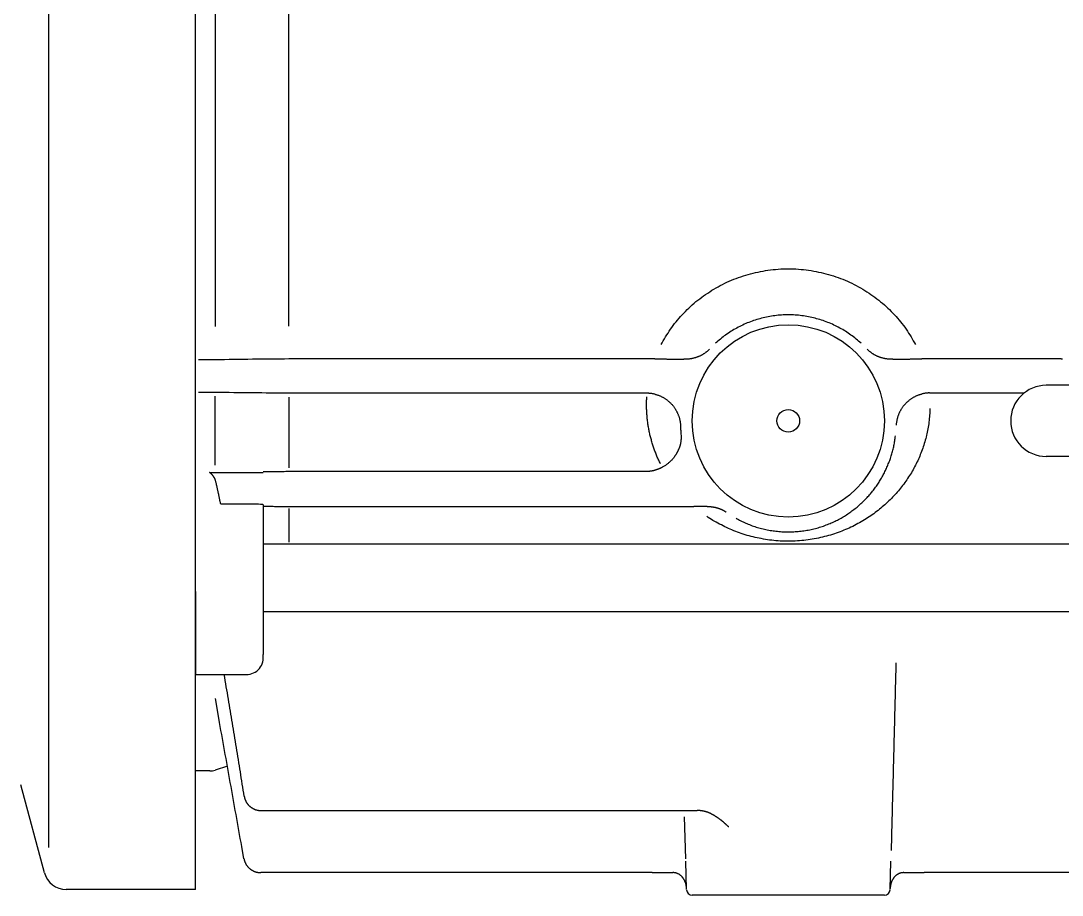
# Model space of a CAD drawing. Units: millimetres at full size. Extents: x -1560 to 1602, y -1094 to 1094.
# Drawn here: x 758.3 to 850.6, y 563.3 to 640.7 of the extents above; entities that cross this region are included whole.
import ezdxf

# ---------------------------------------------------------------- set-up
doc = ezdxf.new("R2010")
doc.units = ezdxf.units.MM
doc.header["$LTSCALE"] = 11.8857
doc.layers.add('0-1_GR1', color=134, linetype='Continuous')

msp = doc.modelspace()

# ---------------------------------------------------------------- linework, layer by layer
at = {"layer": '0-1_GR1', "color": 3}
for p, q in [((760.8, 567.54), (760.8, 717.08)), ((773.8, 601.01), (773.8, 683.6)), ((875.45, 608.46), (849.15, 608.46)), ((875.45, 602.16), (849.15, 602.16)), ((773.8, 593.88), (773.8, 601.01)), ((775.61, 580.39), (775.55, 580.74)), ((776.62, 574.74), (775.53, 574.38)), ((775.06, 574.31), (773.8, 574.31)), ((760.41, 565.29), (758.32, 573.09)), ((814.25, 565.31), (779.57, 565.31)), ((816.03, 565.31), (816.07, 565.31)), ((886.25, 565.31), (838.35, 565.31)), ((773.8, 563.81), (762.34, 563.81)), ((834.82, 563.31), (817.79, 563.31))]:
    msp.add_line(p, q, dxfattribs=at)
at = {"layer": '0-1_GR1'}
for p, q in [((775.53, 670.95), (775.53, 613.67)), ((782.07, 613.71), (782.07, 670.91)), ((775.06, 610.72), (774.07, 610.72)), ((775.95, 610.73), (775.53, 610.72)), ((814.48, 610.79), (782.54, 610.79)), ((850.48, 610.79), (838.12, 610.79)), ((774.05, 607.85), (775.06, 607.85)), ((775.53, 601.4), (775.53, 607.5)), ((782.07, 607.42), (782.07, 601.15)), ((782.54, 607.78), (813.71, 607.78)), ((813.71, 607.78), (813.8, 607.78)), ((838.81, 607.78), (838.9, 607.78)), ((838.9, 607.78), (847.2, 607.78)), ((816.79, 604.12), (816.8, 604.1)), ((775.04, 600.74), (779.8, 600.74)), ((813.66, 600.82), (782.54, 600.82)), ((775.59, 599.93), (775.57, 599.99)), ((778.3, 597.93), (776.03, 597.93)), ((779.8, 597.89), (779.8, 584.62)), ((782.54, 597.73), (817.94, 597.73)), ((782.07, 597.56), (782.07, 594.56)), ((947.3, 594.4), (779.8, 594.4)), ((947.3, 588.4), (779.8, 588.4)), ((773.8, 582.85), (778.3, 582.85)), ((776.38, 582.58), (776.33, 582.85)), ((779.59, 570.81), (779.6, 570.81)), ((779.6, 570.81), (818.24, 570.81)), ((817.22, 566.54), (817.12, 570.24)), ((818.27, 570.81), (818.24, 570.81)), ((817.29, 563.8), (817.22, 566.33)), ((835.32, 563.8), (835.38, 566.33)), ((779.56, 565.31), (779.57, 565.31))]:
    msp.add_line(p, q, dxfattribs=at)
at = {"layer": '0-1_GR1', "color": 3}
for points in [[(773.8, 563.81), (773.8, 720.81), (762.34, 720.81)], [(773.8, 590.19), (773.8, 583.61), (773.8, 582.85)], [(778.08, 566.54), (778.02, 566.9), (777.95, 567.25), (777.89, 567.61), (777.83, 567.96), (777.76, 568.32), (777.7, 568.67), (777.64, 569.03), (777.57, 569.38), (777.51, 569.74), (777.45, 570.09), (777.38, 570.45), (777.32, 570.8), (777.26, 571.16), (777.19, 571.51), (777.13, 571.87), (777.07, 572.22), (777, 572.58), (776.94, 572.93), (776.87, 573.29), (776.81, 573.64), (776.75, 573.99), (776.69, 574.35), (776.62, 574.7), (776.56, 575.06), (776.5, 575.41), (776.43, 575.77), (776.37, 576.12), (776.31, 576.48), (776.24, 576.83), (776.18, 577.19), (776.12, 577.54), (776.05, 577.9), (775.99, 578.25), (775.93, 578.61), (775.86, 578.97), (775.8, 579.32), (775.74, 579.68), (775.67, 580.03), (775.61, 580.39)], [(778.08, 566.54), (778.09, 566.52), (778.09, 566.49), (778.1, 566.46), (778.11, 566.43), (778.11, 566.4), (778.12, 566.37), (778.13, 566.35), (778.14, 566.32), (778.15, 566.29), (778.16, 566.27), (778.17, 566.24), (778.18, 566.21), (778.19, 566.19), (778.21, 566.16), (778.22, 566.13), (778.23, 566.11), (778.25, 566.08), (778.26, 566.06), (778.27, 566.03), (778.29, 566.01), (778.31, 565.98), (778.32, 565.96), (778.34, 565.93), (778.36, 565.91), (778.37, 565.89), (778.39, 565.87), (778.41, 565.84), (778.43, 565.82), (778.45, 565.8), (778.47, 565.78), (778.49, 565.76), (778.51, 565.74), (778.53, 565.72), (778.55, 565.7), (778.57, 565.68), (778.59, 565.66), (778.62, 565.64), (778.64, 565.62), (778.66, 565.6)], [(778.66, 565.6), (778.69, 565.59), (778.71, 565.57), (778.73, 565.55), (778.76, 565.54), (778.78, 565.52), (778.81, 565.51), (778.83, 565.49), (778.86, 565.48), (778.89, 565.47), (778.91, 565.46), (778.94, 565.44), (778.96, 565.43), (778.99, 565.42), (779.02, 565.41), (779.05, 565.4), (779.07, 565.39), (779.1, 565.38), (779.13, 565.37), (779.16, 565.36), (779.18, 565.36), (779.21, 565.35), (779.24, 565.34), (779.27, 565.34), (779.3, 565.33), (779.33, 565.33), (779.36, 565.32), (779.38, 565.32), (779.41, 565.32), (779.44, 565.31), (779.47, 565.31), (779.5, 565.31), (779.53, 565.31), (779.56, 565.31)], [(814.25, 565.31), (814.3, 565.31), (814.35, 565.31), (814.4, 565.31), (814.45, 565.31), (814.5, 565.31), (814.54, 565.31), (814.59, 565.31), (814.64, 565.31), (814.69, 565.31), (814.74, 565.31), (814.79, 565.31), (814.83, 565.31), (814.88, 565.31), (814.93, 565.31), (814.98, 565.31), (815.02, 565.31), (815.07, 565.31), (815.12, 565.31), (815.16, 565.31), (815.21, 565.31), (815.26, 565.31), (815.3, 565.31), (815.35, 565.31), (815.39, 565.31), (815.44, 565.31), (815.48, 565.31), (815.53, 565.31), (815.57, 565.31), (815.62, 565.31), (815.66, 565.31), (815.7, 565.31), (815.74, 565.31), (815.79, 565.31), (815.83, 565.31), (815.87, 565.31), (815.91, 565.31), (815.95, 565.31), (815.99, 565.31), (816.03, 565.31)], [(816.65, 565.14), (816.62, 565.16), (816.59, 565.18), (816.56, 565.19), (816.53, 565.21), (816.49, 565.22), (816.46, 565.24), (816.43, 565.25), (816.4, 565.26), (816.36, 565.27), (816.33, 565.28), (816.29, 565.29), (816.26, 565.29), (816.22, 565.3), (816.18, 565.3), (816.15, 565.31), (816.11, 565.31), (816.07, 565.31)], [(817.29, 563.89), (817.29, 563.93), (817.28, 563.97), (817.28, 564.01), (817.27, 564.04), (817.27, 564.08), (817.26, 564.12), (817.26, 564.16), (817.25, 564.2), (817.24, 564.24), (817.23, 564.28), (817.22, 564.31), (817.21, 564.35), (817.2, 564.39), (817.19, 564.42), (817.18, 564.46), (817.16, 564.5), (817.15, 564.53), (817.13, 564.57), (817.12, 564.6), (817.1, 564.63), (817.08, 564.67), (817.06, 564.7), (817.04, 564.73), (817.02, 564.77), (817, 564.8), (816.98, 564.83), (816.96, 564.86), (816.94, 564.88), (816.91, 564.91), (816.89, 564.94), (816.86, 564.97), (816.84, 564.99), (816.81, 565.02), (816.79, 565.04), (816.76, 565.06), (816.73, 565.08), (816.7, 565.1), (816.68, 565.12), (816.65, 565.14)], [(835.58, 564.76), (835.56, 564.73), (835.55, 564.71), (835.53, 564.69), (835.52, 564.66), (835.51, 564.64), (835.49, 564.61), (835.48, 564.59), (835.47, 564.56), (835.46, 564.54), (835.45, 564.51), (835.44, 564.48), (835.43, 564.46), (835.42, 564.43), (835.41, 564.41), (835.4, 564.38), (835.39, 564.35), (835.39, 564.33), (835.38, 564.3), (835.37, 564.27), (835.37, 564.25), (835.36, 564.22), (835.35, 564.19), (835.35, 564.16), (835.34, 564.14), (835.34, 564.11), (835.34, 564.08), (835.33, 564.05), (835.33, 564.03), (835.33, 564), (835.32, 563.97), (835.32, 563.94), (835.32, 563.91), (835.32, 563.89)], [(836.54, 565.31), (836.5, 565.31), (836.47, 565.31), (836.44, 565.3), (836.4, 565.3), (836.37, 565.3), (836.34, 565.29), (836.31, 565.29), (836.28, 565.28), (836.25, 565.27), (836.22, 565.26), (836.19, 565.25), (836.16, 565.24), (836.13, 565.23), (836.1, 565.22), (836.08, 565.21), (836.05, 565.19), (836.02, 565.18), (836, 565.17), (835.97, 565.15), (835.95, 565.14), (835.92, 565.12), (835.9, 565.1), (835.88, 565.09), (835.85, 565.07), (835.83, 565.05), (835.81, 565.03), (835.79, 565.01), (835.77, 564.99), (835.75, 564.97), (835.73, 564.95), (835.71, 564.93), (835.69, 564.91), (835.67, 564.89), (835.66, 564.87), (835.64, 564.85), (835.62, 564.82), (835.61, 564.8), (835.59, 564.78), (835.58, 564.76)], [(836.54, 565.31), (836.56, 565.31), (836.59, 565.31), (836.62, 565.31), (836.65, 565.31), (836.68, 565.31), (836.71, 565.31), (836.74, 565.31), (836.76, 565.31), (836.79, 565.31), (836.82, 565.31), (836.85, 565.31), (836.88, 565.31), (836.91, 565.31), (836.95, 565.31), (836.98, 565.31), (837.01, 565.31), (837.04, 565.31), (837.07, 565.31), (837.1, 565.31), (837.13, 565.31), (837.17, 565.31), (837.2, 565.31), (837.23, 565.31), (837.26, 565.31), (837.29, 565.31), (837.33, 565.31), (837.36, 565.31), (837.39, 565.31), (837.43, 565.31), (837.46, 565.31), (837.49, 565.31), (837.53, 565.31), (837.56, 565.31), (837.59, 565.31), (837.63, 565.31), (837.66, 565.31), (837.7, 565.31), (837.73, 565.31), (837.76, 565.31)], [(837.76, 565.31), (837.8, 565.31), (837.83, 565.31), (837.87, 565.31), (837.9, 565.31), (837.94, 565.31), (837.97, 565.31), (838.01, 565.31), (838.04, 565.31), (838.08, 565.31), (838.11, 565.31), (838.14, 565.31), (838.18, 565.31), (838.21, 565.31), (838.25, 565.31), (838.28, 565.31), (838.32, 565.31), (838.35, 565.31)]]:
    msp.add_lwpolyline(points, dxfattribs=at)
at = {"layer": '0-1_GR1'}
for points in [[(820.87, 617.59), (821.07, 617.68), (821.28, 617.77), (821.48, 617.85), (821.69, 617.93), (821.9, 618.01), (822.11, 618.08), (822.32, 618.15), (822.53, 618.22), (822.75, 618.28), (822.96, 618.34), (823.18, 618.39), (823.4, 618.45), (823.62, 618.49), (823.84, 618.54), (824.06, 618.58), (824.28, 618.62), (824.5, 618.65), (824.73, 618.68), (824.95, 618.7), (825.18, 618.72), (825.4, 618.74), (825.63, 618.76), (825.85, 618.77), (826.08, 618.77), (826.3, 618.77), (826.53, 618.77), (826.75, 618.77), (826.98, 618.76), (827.2, 618.74), (827.43, 618.72), (827.65, 618.7), (827.88, 618.68), (828.1, 618.65), (828.32, 618.62), (828.55, 618.58), (828.77, 618.54), (828.99, 618.49), (829.21, 618.45), (829.42, 618.39)], [(829.42, 618.39), (829.64, 618.34), (829.86, 618.28), (830.07, 618.22), (830.29, 618.15), (830.5, 618.08), (830.71, 618.01), (830.92, 617.93), (831.12, 617.85), (831.33, 617.77), (831.53, 617.68), (831.73, 617.59), (831.93, 617.49), (832.13, 617.4), (832.32, 617.3), (832.51, 617.19), (832.71, 617.09), (832.89, 616.98), (833.08, 616.86), (833.26, 616.75), (833.45, 616.63), (833.62, 616.51), (833.8, 616.39), (833.98, 616.26), (834.15, 616.13), (834.32, 616), (834.48, 615.86), (834.64, 615.73), (834.81, 615.59), (834.96, 615.45), (835.12, 615.3), (835.27, 615.16), (835.42, 615.01), (835.56, 614.86), (835.71, 614.71), (835.85, 614.56), (835.98, 614.4), (836.11, 614.24), (836.24, 614.08), (836.37, 613.92)], [(815.04, 612.06), (815.14, 612.23), (815.23, 612.41), (815.33, 612.58), (815.43, 612.75), (815.54, 612.92), (815.65, 613.09), (815.76, 613.26), (815.87, 613.43), (815.99, 613.59), (816.11, 613.76), (816.23, 613.92), (816.36, 614.08), (816.49, 614.24), (816.62, 614.4), (816.76, 614.56), (816.9, 614.71), (817.04, 614.86), (817.19, 615.01), (817.34, 615.16), (817.49, 615.3), (817.64, 615.45), (817.8, 615.59), (817.96, 615.73), (818.12, 615.87), (818.29, 616), (818.46, 616.13), (818.63, 616.26), (818.8, 616.39), (818.98, 616.51), (819.16, 616.63), (819.34, 616.75), (819.52, 616.87), (819.71, 616.98), (819.9, 617.09), (820.09, 617.19), (820.28, 617.3), (820.48, 617.4), (820.67, 617.5), (820.87, 617.59)], [(827.64, 614.6), (827.5, 614.62), (827.35, 614.64), (827.2, 614.66), (827.05, 614.67), (826.9, 614.68), (826.75, 614.69), (826.6, 614.69), (826.45, 614.7), (826.3, 614.7), (826.15, 614.7), (826, 614.7), (825.85, 614.69), (825.7, 614.68), (825.56, 614.67), (825.41, 614.66), (825.26, 614.64), (825.11, 614.62), (824.96, 614.6), (824.81, 614.58), (824.67, 614.56), (824.52, 614.53), (824.37, 614.5), (824.23, 614.47), (824.08, 614.44), (823.94, 614.4), (823.79, 614.36), (823.65, 614.32), (823.51, 614.28), (823.37, 614.24), (823.23, 614.19), (823.09, 614.14), (822.95, 614.09), (822.81, 614.03), (822.67, 613.98), (822.53, 613.92), (822.4, 613.86), (822.26, 613.8), (822.13, 613.74), (822, 613.67)], [(832.75, 612.19), (832.64, 612.28), (832.53, 612.38), (832.43, 612.47), (832.31, 612.56), (832.2, 612.65), (832.09, 612.74), (831.97, 612.83), (831.85, 612.91), (831.73, 613), (831.61, 613.08), (831.49, 613.16), (831.37, 613.24), (831.24, 613.31), (831.12, 613.39), (830.99, 613.46), (830.86, 613.53), (830.73, 613.6), (830.6, 613.67), (830.47, 613.74), (830.34, 613.8), (830.21, 613.86), (830.07, 613.92), (829.93, 613.98), (829.8, 614.03), (829.66, 614.09), (829.52, 614.14), (829.38, 614.19), (829.24, 614.24), (829.1, 614.28), (828.96, 614.32), (828.81, 614.36), (828.67, 614.4), (828.52, 614.44), (828.38, 614.47), (828.23, 614.5), (828.09, 614.53), (827.94, 614.56), (827.79, 614.58), (827.64, 614.6)], [(822, 613.67), (821.87, 613.6), (821.74, 613.53), (821.61, 613.46), (821.48, 613.39), (821.36, 613.32), (821.23, 613.24), (821.11, 613.16), (820.99, 613.08), (820.87, 613), (820.75, 612.91), (820.63, 612.83), (820.52, 612.74), (820.4, 612.65), (820.29, 612.56), (820.18, 612.47), (820.07, 612.38), (819.96, 612.28), (819.86, 612.19)], [(836.37, 613.92), (836.5, 613.76), (836.62, 613.6), (836.73, 613.43), (836.85, 613.26), (836.96, 613.09), (837.07, 612.92), (837.17, 612.75), (837.27, 612.58), (837.37, 612.41), (837.47, 612.23), (837.56, 612.06)], [(819.32, 611.65), (819.29, 611.62), (819.26, 611.59), (819.23, 611.56), (819.2, 611.54), (819.17, 611.51), (819.13, 611.48), (819.1, 611.45), (819.07, 611.43), (819.04, 611.4), (819, 611.38), (818.97, 611.35), (818.94, 611.33), (818.9, 611.3), (818.87, 611.28), (818.83, 611.26), (818.8, 611.24), (818.76, 611.21), (818.73, 611.19), (818.69, 611.17), (818.66, 611.15), (818.62, 611.13), (818.58, 611.11), (818.54, 611.09), (818.51, 611.07), (818.47, 611.05), (818.43, 611.04), (818.39, 611.02), (818.35, 611), (818.31, 610.99), (818.27, 610.97), (818.23, 610.96), (818.19, 610.94), (818.15, 610.93), (818.11, 610.91), (818.07, 610.9), (818.03, 610.89), (817.99, 610.88), (817.94, 610.86), (817.9, 610.85)], [(833.84, 611.21), (833.81, 611.24), (833.77, 611.26), (833.74, 611.28), (833.7, 611.3), (833.67, 611.33), (833.63, 611.35), (833.6, 611.38), (833.57, 611.4), (833.54, 611.43), (833.5, 611.45), (833.47, 611.48), (833.44, 611.51), (833.41, 611.54), (833.38, 611.56), (833.35, 611.59), (833.32, 611.62), (833.29, 611.65)], [(775.15, 610.72), (775.14, 610.72), (775.13, 610.72), (775.12, 610.72), (775.11, 610.72), (775.1, 610.72), (775.09, 610.72), (775.08, 610.72), (775.07, 610.72), (775.06, 610.72)], [(775.53, 610.72), (775.52, 610.72), (775.51, 610.72), (775.5, 610.72), (775.49, 610.72), (775.49, 610.72), (775.48, 610.72), (775.47, 610.72), (775.46, 610.72), (775.45, 610.72), (775.44, 610.72), (775.43, 610.72), (775.42, 610.72), (775.41, 610.72), (775.4, 610.72), (775.39, 610.72), (775.38, 610.72), (775.37, 610.72), (775.36, 610.72), (775.35, 610.72), (775.34, 610.72), (775.33, 610.72), (775.32, 610.72), (775.31, 610.72), (775.3, 610.72), (775.29, 610.72), (775.28, 610.72), (775.27, 610.72), (775.26, 610.72), (775.25, 610.72), (775.24, 610.72), (775.23, 610.72), (775.22, 610.72), (775.21, 610.72), (775.2, 610.72), (775.19, 610.72), (775.18, 610.72), (775.17, 610.72), (775.16, 610.72), (775.15, 610.72)], [(782.54, 610.79), (782.52, 610.79), (782.51, 610.79), (782.49, 610.79), (782.47, 610.79), (782.45, 610.79), (782.43, 610.79), (782.41, 610.79), (782.39, 610.79), (782.37, 610.79), (782.35, 610.79), (782.33, 610.79), (782.31, 610.79), (782.29, 610.79), (782.27, 610.79), (782.25, 610.79), (782.23, 610.79), (782.21, 610.79), (782.19, 610.79), (782.17, 610.79), (782.15, 610.79), (782.13, 610.79), (782.11, 610.79), (782.09, 610.79), (782.07, 610.79), (781.67, 610.78), (781.27, 610.78), (780.87, 610.78), (780.46, 610.77), (780.06, 610.77), (779.65, 610.76), (779.24, 610.76), (778.84, 610.76), (778.43, 610.75), (778.02, 610.75), (777.6, 610.74), (777.19, 610.74), (776.78, 610.74), (776.36, 610.73), (775.95, 610.73)], [(814.48, 610.79), (814.53, 610.79), (814.59, 610.79), (814.64, 610.79), (814.69, 610.79), (814.74, 610.79), (814.79, 610.79), (814.84, 610.79), (814.89, 610.79), (814.94, 610.79), (814.99, 610.79), (815.04, 610.79), (815.09, 610.79), (815.14, 610.79), (815.19, 610.79), (815.24, 610.79), (815.29, 610.79), (815.34, 610.79), (815.39, 610.79), (815.44, 610.79), (815.48, 610.79), (815.53, 610.78), (815.58, 610.78), (815.63, 610.78), (815.68, 610.78), (815.72, 610.78), (815.77, 610.78), (815.82, 610.78), (815.87, 610.78), (815.91, 610.78), (815.96, 610.78), (816, 610.78), (816.05, 610.78), (816.1, 610.78), (816.14, 610.78), (816.19, 610.78), (816.23, 610.78), (816.27, 610.78), (816.32, 610.78), (816.36, 610.77)], [(816.36, 610.77), (816.41, 610.77), (816.45, 610.77), (816.49, 610.77), (816.53, 610.77), (816.58, 610.77), (816.62, 610.77), (816.66, 610.77), (816.7, 610.77), (816.74, 610.77), (816.78, 610.77), (816.82, 610.77), (816.86, 610.76), (816.9, 610.76), (816.94, 610.76), (816.98, 610.76), (817.01, 610.76), (817.05, 610.76)], [(817.9, 610.85), (817.85, 610.84), (817.81, 610.83), (817.76, 610.82), (817.72, 610.81), (817.67, 610.81), (817.62, 610.8), (817.57, 610.79), (817.52, 610.78), (817.47, 610.78), (817.42, 610.77), (817.37, 610.77), (817.32, 610.77), (817.27, 610.76), (817.22, 610.76), (817.16, 610.76), (817.11, 610.76), (817.05, 610.76)], [(835.55, 610.76), (835.5, 610.76), (835.44, 610.76), (835.39, 610.76), (835.34, 610.76), (835.28, 610.77), (835.23, 610.77), (835.18, 610.77), (835.13, 610.78), (835.08, 610.78), (835.03, 610.79), (834.98, 610.8), (834.94, 610.81), (834.89, 610.81), (834.84, 610.82), (834.8, 610.83), (834.75, 610.84), (834.71, 610.85), (834.66, 610.86), (834.62, 610.88), (834.58, 610.89), (834.54, 610.9), (834.49, 610.91), (834.45, 610.93), (834.41, 610.94), (834.37, 610.96), (834.33, 610.97), (834.29, 610.99), (834.25, 611), (834.21, 611.02), (834.18, 611.04), (834.14, 611.05), (834.1, 611.07), (834.06, 611.09), (834.02, 611.11), (833.99, 611.13), (833.95, 611.15), (833.91, 611.17), (833.88, 611.19), (833.84, 611.21)], [(835.55, 610.76), (835.59, 610.76), (835.63, 610.76), (835.67, 610.76), (835.71, 610.76), (835.75, 610.76), (835.79, 610.77), (835.83, 610.77), (835.87, 610.77), (835.91, 610.77), (835.95, 610.77), (835.99, 610.77), (836.03, 610.77), (836.07, 610.77), (836.11, 610.77), (836.16, 610.77), (836.2, 610.77), (836.24, 610.77), (836.29, 610.78), (836.33, 610.78), (836.38, 610.78), (836.42, 610.78), (836.46, 610.78), (836.51, 610.78), (836.56, 610.78), (836.6, 610.78), (836.65, 610.78), (836.69, 610.78), (836.74, 610.78), (836.79, 610.78), (836.83, 610.78), (836.88, 610.78), (836.93, 610.78), (836.98, 610.78), (837.02, 610.78), (837.07, 610.78), (837.12, 610.79), (837.17, 610.79), (837.22, 610.79), (837.27, 610.79)], [(837.27, 610.79), (837.32, 610.79), (837.37, 610.79), (837.41, 610.79), (837.46, 610.79), (837.51, 610.79), (837.56, 610.79), (837.61, 610.79), (837.67, 610.79), (837.72, 610.79), (837.77, 610.79), (837.82, 610.79), (837.87, 610.79), (837.92, 610.79), (837.97, 610.79), (838.02, 610.79), (838.07, 610.79), (838.12, 610.79)], [(850.48, 610.79), (850.53, 610.79), (850.59, 610.79)], [(775.06, 607.85), (775.07, 607.85), (775.08, 607.85), (775.09, 607.85), (775.1, 607.85), (775.11, 607.85), (775.12, 607.85), (775.13, 607.85), (775.14, 607.85), (775.15, 607.85), (775.16, 607.85), (775.17, 607.85), (775.18, 607.85), (775.19, 607.85), (775.2, 607.85), (775.21, 607.85), (775.22, 607.85), (775.23, 607.85), (775.24, 607.85), (775.25, 607.85), (775.26, 607.85), (775.27, 607.85), (775.28, 607.85), (775.29, 607.85), (775.3, 607.85), (775.31, 607.85), (775.32, 607.85), (775.33, 607.85), (775.34, 607.85), (775.35, 607.85), (775.36, 607.85), (775.37, 607.85), (775.38, 607.85), (775.39, 607.85), (775.4, 607.85), (775.41, 607.85), (775.42, 607.85), (775.43, 607.85), (775.44, 607.85), (775.45, 607.85)], [(775.45, 607.85), (775.46, 607.85), (775.47, 607.85), (775.48, 607.85), (775.49, 607.85), (775.49, 607.85), (775.5, 607.85), (775.51, 607.85), (775.52, 607.85), (775.53, 607.85)], [(775.53, 607.85), (775.95, 607.85), (776.37, 607.84), (776.78, 607.84), (777.19, 607.83), (777.61, 607.83), (778.02, 607.83), (778.43, 607.82), (778.84, 607.82), (779.25, 607.81), (779.66, 607.81), (780.06, 607.8), (780.47, 607.8), (780.87, 607.8), (781.27, 607.79), (781.67, 607.79), (782.07, 607.78)], [(782.07, 607.78), (782.09, 607.78), (782.11, 607.78), (782.13, 607.78), (782.15, 607.78), (782.17, 607.78), (782.19, 607.78), (782.21, 607.78), (782.23, 607.78), (782.25, 607.78), (782.27, 607.78), (782.29, 607.78), (782.31, 607.78), (782.33, 607.78), (782.35, 607.78), (782.37, 607.78), (782.39, 607.78), (782.41, 607.78), (782.43, 607.78), (782.45, 607.78), (782.47, 607.78), (782.49, 607.78), (782.5, 607.78), (782.52, 607.78), (782.54, 607.78)], [(813.87, 605.02), (813.86, 605.11), (813.85, 605.21), (813.83, 605.3), (813.82, 605.4), (813.81, 605.49), (813.8, 605.59), (813.79, 605.68), (813.79, 605.78), (813.78, 605.88), (813.77, 605.97), (813.77, 606.07), (813.76, 606.17), (813.76, 606.26), (813.75, 606.36), (813.75, 606.46), (813.75, 606.55), (813.75, 606.65), (813.75, 606.75), (813.75, 606.85), (813.75, 606.94), (813.75, 607.04), (813.75, 607.14), (813.76, 607.24), (813.76, 607.33), (813.77, 607.43)], [(813.8, 607.78), (813.85, 607.78), (813.91, 607.78), (813.96, 607.77), (814.01, 607.77), (814.07, 607.76), (814.12, 607.75), (814.18, 607.75), (814.23, 607.74), (814.28, 607.73), (814.34, 607.72), (814.39, 607.7), (814.44, 607.69), (814.5, 607.68), (814.55, 607.66), (814.6, 607.65), (814.65, 607.63), (814.7, 607.61), (814.75, 607.6), (814.81, 607.58), (814.86, 607.56), (814.91, 607.54), (814.95, 607.52), (815, 607.49), (815.05, 607.47), (815.1, 607.45), (815.15, 607.42), (815.19, 607.4), (815.24, 607.37), (815.28, 607.34), (815.33, 607.32), (815.37, 607.29), (815.42, 607.26), (815.46, 607.23), (815.5, 607.2), (815.55, 607.17), (815.59, 607.14), (815.63, 607.1), (815.67, 607.07), (815.71, 607.04)], [(815.71, 607.04), (815.75, 607), (815.78, 606.97), (815.82, 606.93), (815.86, 606.9), (815.89, 606.86), (815.93, 606.83), (815.96, 606.79), (816, 606.75), (816.03, 606.71), (816.06, 606.67), (816.1, 606.63), (816.13, 606.6), (816.16, 606.56), (816.19, 606.52), (816.22, 606.47), (816.24, 606.43), (816.27, 606.39), (816.3, 606.35), (816.32, 606.31), (816.35, 606.27), (816.37, 606.22), (816.4, 606.18), (816.42, 606.14), (816.44, 606.09), (816.46, 606.05), (816.48, 606.01), (816.5, 605.96), (816.52, 605.92), (816.54, 605.87), (816.56, 605.83), (816.58, 605.78), (816.59, 605.74), (816.61, 605.69), (816.62, 605.64), (816.63, 605.6), (816.65, 605.55), (816.66, 605.51), (816.67, 605.46), (816.68, 605.41)], [(836.9, 607.04), (836.86, 607), (836.82, 606.97), (836.78, 606.93), (836.75, 606.9), (836.71, 606.86), (836.68, 606.83), (836.64, 606.79), (836.61, 606.75), (836.57, 606.71), (836.54, 606.67), (836.51, 606.63), (836.48, 606.6), (836.45, 606.56), (836.42, 606.52), (836.39, 606.47), (836.36, 606.43), (836.33, 606.39), (836.31, 606.35), (836.28, 606.31), (836.26, 606.27), (836.23, 606.22), (836.21, 606.18), (836.19, 606.14), (836.16, 606.09), (836.14, 606.05), (836.12, 606.01), (836.1, 605.96), (836.08, 605.92), (836.06, 605.87), (836.05, 605.83), (836.03, 605.78), (836.01, 605.74), (836, 605.69), (835.98, 605.64), (835.97, 605.6), (835.96, 605.55), (835.95, 605.51), (835.93, 605.46), (835.92, 605.41)], [(838.81, 607.78), (838.75, 607.78), (838.7, 607.78), (838.65, 607.77), (838.59, 607.77), (838.54, 607.76), (838.48, 607.75), (838.43, 607.75), (838.37, 607.74), (838.32, 607.73), (838.27, 607.72), (838.21, 607.7), (838.16, 607.69), (838.11, 607.68), (838.06, 607.66), (838, 607.65), (837.95, 607.63), (837.9, 607.61), (837.85, 607.6), (837.8, 607.58), (837.75, 607.56), (837.7, 607.54), (837.65, 607.52), (837.6, 607.49), (837.55, 607.47), (837.51, 607.45), (837.46, 607.42), (837.41, 607.4), (837.37, 607.37), (837.32, 607.34), (837.28, 607.32), (837.23, 607.29), (837.19, 607.26), (837.14, 607.23), (837.1, 607.2), (837.06, 607.17), (837.02, 607.14), (836.98, 607.1), (836.94, 607.07), (836.9, 607.04)], [(838.85, 606.42), (838.85, 606.26), (838.84, 606.11), (838.83, 605.96), (838.82, 605.81), (838.81, 605.66), (838.79, 605.51), (838.78, 605.36), (838.76, 605.21), (838.74, 605.06), (838.72, 604.91), (838.69, 604.76), (838.67, 604.61), (838.64, 604.47), (838.61, 604.32), (838.58, 604.17), (838.54, 604.03), (838.51, 603.88), (838.47, 603.74), (838.43, 603.59), (838.39, 603.45), (838.35, 603.31), (838.3, 603.17), (838.25, 603.02), (838.21, 602.88), (838.16, 602.74), (838.1, 602.6), (838.05, 602.46), (837.99, 602.33), (837.94, 602.19), (837.88, 602.05), (837.82, 601.91), (837.76, 601.78), (837.69, 601.64), (837.63, 601.51), (837.56, 601.38), (837.49, 601.24), (837.42, 601.11), (837.35, 600.98), (837.27, 600.85)], [(816.68, 605.41), (816.69, 605.37), (816.7, 605.32), (816.71, 605.27), (816.72, 605.22), (816.72, 605.18), (816.73, 605.13), (816.74, 605.08), (816.74, 605.04), (816.74, 604.99), (816.75, 604.94)], [(835.92, 605.41), (835.91, 605.37), (835.9, 605.32), (835.9, 605.27), (835.89, 605.22), (835.88, 605.18), (835.88, 605.13), (835.87, 605.08), (835.87, 605.04), (835.86, 604.99), (835.86, 604.94)], [(814.98, 601.5), (814.94, 601.59), (814.9, 601.67), (814.86, 601.76), (814.82, 601.84), (814.78, 601.93), (814.74, 602.02), (814.7, 602.1), (814.67, 602.19), (814.63, 602.28), (814.59, 602.36), (814.56, 602.45), (814.53, 602.54), (814.49, 602.63), (814.46, 602.72), (814.43, 602.81), (814.4, 602.9), (814.36, 602.99), (814.33, 603.08), (814.3, 603.17), (814.28, 603.26), (814.25, 603.35), (814.22, 603.44), (814.19, 603.53), (814.17, 603.62), (814.14, 603.71), (814.12, 603.8), (814.1, 603.9), (814.07, 603.99), (814.05, 604.08), (814.03, 604.17), (814.01, 604.27), (813.99, 604.36), (813.97, 604.45), (813.95, 604.55), (813.94, 604.64), (813.92, 604.74), (813.9, 604.83), (813.89, 604.92), (813.87, 605.02)], [(816.75, 604.9), (816.75, 604.88), (816.75, 604.86), (816.75, 604.84), (816.75, 604.82), (816.75, 604.8), (816.75, 604.78), (816.75, 604.76), (816.75, 604.74), (816.75, 604.72), (816.75, 604.7), (816.75, 604.68), (816.76, 604.66), (816.76, 604.64), (816.76, 604.62), (816.76, 604.6), (816.76, 604.58), (816.76, 604.56), (816.76, 604.54), (816.76, 604.52), (816.76, 604.5), (816.77, 604.48), (816.77, 604.46), (816.77, 604.44), (816.77, 604.42), (816.77, 604.4), (816.77, 604.38), (816.77, 604.36), (816.78, 604.34), (816.78, 604.32), (816.78, 604.3), (816.78, 604.28), (816.78, 604.26), (816.78, 604.24), (816.79, 604.22), (816.79, 604.2), (816.79, 604.18), (816.79, 604.16), (816.79, 604.14), (816.79, 604.12)], [(816.8, 604.06), (816.8, 604.03), (816.8, 604), (816.81, 603.97), (816.81, 603.95), (816.81, 603.92), (816.81, 603.89), (816.81, 603.86), (816.81, 603.83), (816.81, 603.8), (816.8, 603.77), (816.8, 603.74), (816.8, 603.71), (816.8, 603.68), (816.8, 603.65), (816.79, 603.62), (816.79, 603.59), (816.79, 603.56), (816.78, 603.53), (816.78, 603.5), (816.78, 603.47), (816.77, 603.44), (816.77, 603.41), (816.76, 603.38), (816.76, 603.35), (816.75, 603.32), (816.74, 603.29), (816.74, 603.26), (816.73, 603.23), (816.72, 603.2), (816.71, 603.17), (816.71, 603.14), (816.7, 603.11), (816.69, 603.08), (816.68, 603.05), (816.67, 603.02), (816.66, 602.99), (816.65, 602.96), (816.64, 602.93), (816.63, 602.9)], [(834.22, 599.71), (834.28, 599.8), (834.34, 599.89), (834.39, 599.98), (834.45, 600.07), (834.5, 600.16), (834.56, 600.25), (834.61, 600.35), (834.66, 600.44), (834.71, 600.53), (834.76, 600.63), (834.81, 600.72), (834.86, 600.82), (834.91, 600.91), (834.95, 601.01), (835, 601.1), (835.04, 601.2), (835.08, 601.3), (835.12, 601.4), (835.16, 601.5), (835.2, 601.59), (835.24, 601.69), (835.28, 601.79), (835.31, 601.89), (835.35, 601.99), (835.38, 602.1), (835.42, 602.2), (835.45, 602.3), (835.48, 602.4), (835.51, 602.5), (835.53, 602.61), (835.56, 602.71), (835.59, 602.81), (835.61, 602.92), (835.64, 603.02), (835.66, 603.13), (835.68, 603.23), (835.7, 603.34), (835.72, 603.44), (835.74, 603.55)], [(835.74, 603.55), (835.75, 603.66), (835.77, 603.76), (835.78, 603.87), (835.79, 603.98)], [(816.63, 602.9), (816.61, 602.86), (816.6, 602.83), (816.59, 602.8), (816.58, 602.77), (816.56, 602.74), (816.55, 602.7), (816.53, 602.67), (816.52, 602.64), (816.5, 602.61), (816.48, 602.57), (816.47, 602.54), (816.45, 602.5), (816.43, 602.47), (816.41, 602.44), (816.39, 602.4), (816.37, 602.37), (816.35, 602.33), (816.33, 602.3), (816.3, 602.27), (816.28, 602.23), (816.26, 602.2), (816.23, 602.16), (816.21, 602.13), (816.18, 602.09), (816.15, 602.06), (816.13, 602.02), (816.1, 601.99), (816.07, 601.95), (816.04, 601.92), (816, 601.88), (815.97, 601.84), (815.94, 601.81), (815.9, 601.77), (815.86, 601.73), (815.83, 601.7), (815.79, 601.66), (815.74, 601.62), (815.7, 601.59), (815.66, 601.55)], [(815.66, 601.55), (815.61, 601.52), (815.57, 601.48), (815.52, 601.44), (815.47, 601.41), (815.42, 601.37), (815.37, 601.34), (815.31, 601.3), (815.26, 601.27), (815.2, 601.23), (815.14, 601.2)], [(775.26, 600.54), (775.25, 600.56), (775.24, 600.57), (775.23, 600.58), (775.22, 600.59), (775.2, 600.6), (775.19, 600.62), (775.18, 600.63), (775.16, 600.64), (775.15, 600.65), (775.14, 600.66), (775.12, 600.67), (775.11, 600.68), (775.09, 600.69), (775.08, 600.7), (775.07, 600.71), (775.05, 600.73), (775.04, 600.74)], [(775.57, 599.99), (775.57, 600), (775.57, 600.02), (775.56, 600.03), (775.56, 600.05), (775.55, 600.06), (775.55, 600.08), (775.54, 600.09), (775.54, 600.11), (775.53, 600.12), (775.53, 600.14), (775.52, 600.15), (775.51, 600.17), (775.51, 600.18), (775.5, 600.2), (775.49, 600.21), (775.49, 600.23), (775.48, 600.24), (775.47, 600.26), (775.46, 600.27), (775.45, 600.29), (775.45, 600.3), (775.44, 600.32), (775.43, 600.33), (775.42, 600.34), (775.41, 600.36), (775.4, 600.37), (775.39, 600.39), (775.38, 600.4), (775.37, 600.41), (775.36, 600.43), (775.35, 600.44), (775.34, 600.45), (775.33, 600.47), (775.32, 600.48), (775.31, 600.49), (775.3, 600.5), (775.29, 600.52), (775.28, 600.53), (775.26, 600.54)], [(782.07, 600.82), (781.93, 600.82), (781.79, 600.82), (781.65, 600.81), (781.51, 600.81), (781.37, 600.81), (781.23, 600.81), (781.09, 600.81), (780.94, 600.81), (780.8, 600.8), (780.66, 600.8), (780.52, 600.8), (780.37, 600.8), (780.23, 600.8), (780.09, 600.8), (779.95, 600.8), (779.8, 600.79)], [(782.54, 600.82), (782.52, 600.82), (782.5, 600.82), (782.49, 600.82), (782.47, 600.82), (782.45, 600.82), (782.43, 600.82), (782.41, 600.82), (782.39, 600.82), (782.37, 600.82), (782.35, 600.82), (782.33, 600.82), (782.31, 600.82), (782.29, 600.82), (782.27, 600.82), (782.25, 600.82), (782.23, 600.82), (782.21, 600.82), (782.19, 600.82), (782.17, 600.82), (782.15, 600.82), (782.13, 600.82), (782.11, 600.82), (782.09, 600.82), (782.07, 600.82)], [(814.13, 600.86), (814.11, 600.85), (814.08, 600.85), (814.05, 600.85), (814.02, 600.84), (813.99, 600.84), (813.97, 600.84), (813.94, 600.83), (813.91, 600.83), (813.88, 600.83), (813.85, 600.83), (813.83, 600.83), (813.8, 600.82), (813.77, 600.82), (813.74, 600.82), (813.71, 600.82), (813.68, 600.82), (813.66, 600.82)], [(815.14, 601.2), (815.12, 601.19), (815.09, 601.18), (815.07, 601.16), (815.05, 601.15), (815.02, 601.14), (815, 601.13), (814.97, 601.12), (814.95, 601.1), (814.92, 601.09), (814.9, 601.08), (814.88, 601.07), (814.85, 601.06), (814.83, 601.05), (814.8, 601.04), (814.77, 601.03), (814.75, 601.02), (814.72, 601.01), (814.7, 601), (814.67, 600.99), (814.65, 600.98), (814.62, 600.98), (814.59, 600.97), (814.57, 600.96), (814.54, 600.95), (814.52, 600.94), (814.49, 600.94), (814.46, 600.93), (814.43, 600.92), (814.41, 600.91), (814.38, 600.91), (814.35, 600.9), (814.33, 600.89), (814.3, 600.89), (814.27, 600.88), (814.24, 600.88), (814.22, 600.87), (814.19, 600.87), (814.16, 600.86), (814.13, 600.86)], [(837.27, 600.85), (837.2, 600.72), (837.12, 600.59), (837.04, 600.47), (836.96, 600.34), (836.87, 600.21), (836.79, 600.09), (836.7, 599.96), (836.62, 599.84), (836.53, 599.72), (836.43, 599.6), (836.34, 599.48), (836.25, 599.36), (836.15, 599.24), (836.05, 599.12), (835.95, 599), (835.85, 598.89), (835.75, 598.77), (835.64, 598.66), (835.54, 598.55), (835.43, 598.44), (835.32, 598.33), (835.21, 598.22), (835.09, 598.11), (834.98, 598), (834.86, 597.89), (834.74, 597.79), (834.62, 597.69), (834.5, 597.58), (834.38, 597.48), (834.25, 597.38), (834.12, 597.28), (834, 597.19), (833.87, 597.09), (833.73, 597), (833.6, 596.9), (833.46, 596.81), (833.33, 596.72), (833.19, 596.63), (833.04, 596.54)], [(776.03, 597.93), (776.02, 597.98), (776.01, 598.04), (776, 598.09), (775.98, 598.14), (775.97, 598.19), (775.96, 598.24), (775.95, 598.29), (775.94, 598.34), (775.93, 598.4), (775.92, 598.45), (775.91, 598.5), (775.9, 598.55), (775.89, 598.6), (775.88, 598.65), (775.87, 598.7), (775.86, 598.76), (775.85, 598.81), (775.83, 598.86), (775.82, 598.91), (775.81, 598.96), (775.8, 599.01), (775.79, 599.06), (775.78, 599.12), (775.77, 599.17), (775.75, 599.22), (775.74, 599.27), (775.73, 599.32), (775.72, 599.37), (775.71, 599.42), (775.7, 599.47), (775.68, 599.53), (775.67, 599.58), (775.66, 599.63), (775.65, 599.68), (775.64, 599.73), (775.62, 599.78), (775.61, 599.83), (775.6, 599.88), (775.59, 599.93)], [(831.07, 596.76), (831.17, 596.82), (831.27, 596.88), (831.37, 596.94), (831.47, 597), (831.57, 597.07), (831.66, 597.13), (831.76, 597.2), (831.85, 597.26), (831.94, 597.33), (832.03, 597.4), (832.12, 597.47), (832.21, 597.54), (832.3, 597.61), (832.39, 597.68), (832.48, 597.75), (832.56, 597.83), (832.64, 597.9), (832.73, 597.98), (832.81, 598.05), (832.89, 598.13), (832.97, 598.21), (833.05, 598.28), (833.12, 598.36), (833.2, 598.44), (833.28, 598.52), (833.35, 598.6), (833.42, 598.68), (833.5, 598.76), (833.57, 598.85), (833.64, 598.93), (833.71, 599.01), (833.77, 599.1), (833.84, 599.18), (833.91, 599.27), (833.97, 599.36), (834.03, 599.44), (834.1, 599.53), (834.16, 599.62), (834.22, 599.71)], [(779.8, 597.76), (779.95, 597.75), (780.09, 597.75), (780.23, 597.75), (780.38, 597.75), (780.52, 597.75), (780.66, 597.75), (780.8, 597.74), (780.94, 597.74), (781.09, 597.74), (781.23, 597.74), (781.37, 597.74), (781.51, 597.74), (781.65, 597.73), (781.79, 597.73), (781.93, 597.73), (782.07, 597.73)], [(782.07, 597.73), (782.09, 597.73), (782.11, 597.73), (782.13, 597.73), (782.15, 597.73), (782.17, 597.73), (782.19, 597.73), (782.21, 597.73), (782.23, 597.73), (782.25, 597.73), (782.26, 597.73), (782.28, 597.73), (782.3, 597.73), (782.33, 597.73), (782.35, 597.73), (782.37, 597.73), (782.39, 597.73), (782.41, 597.73), (782.43, 597.73), (782.45, 597.73), (782.47, 597.73), (782.48, 597.73), (782.5, 597.73), (782.52, 597.73), (782.54, 597.73)], [(818.3, 597.73), (818.28, 597.73), (818.26, 597.73), (818.23, 597.73), (818.21, 597.73), (818.19, 597.73), (818.17, 597.73), (818.15, 597.73), (818.13, 597.73), (818.11, 597.73), (818.08, 597.73), (818.06, 597.73), (818.04, 597.73), (818.02, 597.73), (818, 597.73), (817.98, 597.73), (817.96, 597.73), (817.94, 597.73)], [(819.1, 597.73), (819.08, 597.73), (819.06, 597.73), (819.04, 597.73), (819.02, 597.73), (819, 597.73), (818.98, 597.73), (818.96, 597.73), (818.94, 597.73), (818.92, 597.73), (818.9, 597.73), (818.88, 597.73), (818.86, 597.73), (818.84, 597.73), (818.82, 597.73), (818.8, 597.73), (818.78, 597.73), (818.76, 597.73), (818.74, 597.73), (818.72, 597.73), (818.7, 597.73), (818.67, 597.73), (818.65, 597.73), (818.63, 597.73), (818.61, 597.73), (818.59, 597.73), (818.57, 597.73), (818.55, 597.73), (818.53, 597.73), (818.51, 597.73), (818.49, 597.73), (818.47, 597.73), (818.45, 597.73), (818.42, 597.73), (818.4, 597.73), (818.38, 597.73), (818.36, 597.73), (818.34, 597.73), (818.32, 597.73), (818.3, 597.73)], [(819.1, 597.73), (819.13, 597.73), (819.16, 597.73), (819.2, 597.73), (819.23, 597.73), (819.26, 597.73), (819.29, 597.73), (819.33, 597.73), (819.36, 597.72), (819.39, 597.72), (819.43, 597.72), (819.46, 597.71), (819.49, 597.71), (819.52, 597.71), (819.56, 597.7), (819.59, 597.7), (819.62, 597.69), (819.65, 597.69), (819.68, 597.68), (819.72, 597.68), (819.75, 597.67), (819.78, 597.66), (819.81, 597.66), (819.84, 597.65), (819.87, 597.64), (819.9, 597.63), (819.94, 597.62), (819.97, 597.62), (820, 597.61), (820.03, 597.6), (820.06, 597.59), (820.09, 597.58), (820.12, 597.57), (820.15, 597.56), (820.18, 597.55), (820.21, 597.54), (820.24, 597.52), (820.27, 597.51), (820.3, 597.5), (820.33, 597.49)], [(819.63, 596.5), (819.49, 596.59), (819.35, 596.67), (819.21, 596.76), (819.08, 596.86)], [(820.33, 597.49), (820.35, 597.48), (820.38, 597.46), (820.41, 597.45), (820.44, 597.44), (820.47, 597.42), (820.5, 597.41), (820.52, 597.39), (820.55, 597.38), (820.58, 597.37), (820.61, 597.35), (820.63, 597.33), (820.66, 597.32), (820.69, 597.3), (820.72, 597.29), (820.74, 597.27), (820.77, 597.25), (820.79, 597.24)], [(826.35, 594.65), (826.16, 594.65), (825.97, 594.66), (825.78, 594.66), (825.59, 594.67), (825.4, 594.68), (825.21, 594.7), (825.02, 594.72), (824.84, 594.74), (824.65, 594.76), (824.46, 594.78), (824.28, 594.81), (824.09, 594.84), (823.91, 594.88), (823.72, 594.91), (823.54, 594.95), (823.36, 594.99), (823.18, 595.03), (823.01, 595.08), (822.83, 595.12), (822.66, 595.17), (822.48, 595.23), (822.31, 595.28), (822.14, 595.34), (821.97, 595.4), (821.8, 595.46), (821.64, 595.52), (821.47, 595.58), (821.31, 595.65), (821.15, 595.72), (820.99, 595.79), (820.83, 595.86), (820.68, 595.93), (820.52, 596.01), (820.37, 596.09), (820.22, 596.17), (820.07, 596.25), (819.92, 596.33), (819.78, 596.41), (819.63, 596.5)], [(821.67, 596.68), (821.77, 596.63), (821.88, 596.57), (821.98, 596.52), (822.09, 596.46), (822.2, 596.41), (822.31, 596.36), (822.42, 596.31), (822.53, 596.26), (822.64, 596.21), (822.76, 596.16), (822.87, 596.12), (822.99, 596.07), (823.1, 596.03), (823.22, 595.99), (823.34, 595.95), (823.46, 595.91), (823.58, 595.88), (823.7, 595.84), (823.82, 595.81), (823.94, 595.77), (824.07, 595.74), (824.19, 595.71), (824.32, 595.69), (824.44, 595.66), (824.57, 595.64), (824.7, 595.61), (824.83, 595.59), (824.95, 595.57), (825.08, 595.56), (825.21, 595.54), (825.34, 595.53), (825.47, 595.51), (825.6, 595.5), (825.73, 595.49), (825.86, 595.49), (825.99, 595.48), (826.13, 595.48), (826.26, 595.48), (826.39, 595.48)], [(833.04, 596.54), (832.9, 596.46), (832.76, 596.37), (832.61, 596.29), (832.46, 596.21), (832.31, 596.13), (832.16, 596.05), (832.01, 595.97), (831.85, 595.9), (831.7, 595.82), (831.54, 595.75), (831.38, 595.68), (831.22, 595.62), (831.05, 595.55), (830.89, 595.49), (830.72, 595.43), (830.55, 595.37), (830.38, 595.31), (830.21, 595.25), (830.04, 595.2), (829.86, 595.15), (829.69, 595.1), (829.51, 595.06), (829.33, 595.01), (829.15, 594.97), (828.97, 594.93), (828.79, 594.89), (828.6, 594.86), (828.42, 594.83), (828.24, 594.8), (828.05, 594.77), (827.86, 594.75), (827.68, 594.73), (827.49, 594.71), (827.3, 594.69), (827.11, 594.68), (826.92, 594.67), (826.73, 594.66), (826.54, 594.66), (826.35, 594.65)], [(826.39, 595.48), (826.52, 595.48), (826.65, 595.48), (826.78, 595.49), (826.91, 595.5), (827.04, 595.51), (827.17, 595.52), (827.3, 595.53), (827.43, 595.54), (827.56, 595.56), (827.69, 595.58), (827.82, 595.6), (827.95, 595.62), (828.07, 595.64), (828.2, 595.67), (828.32, 595.7), (828.45, 595.72), (828.57, 595.75), (828.7, 595.78), (828.82, 595.82), (828.94, 595.85), (829.06, 595.89), (829.18, 595.92), (829.3, 595.96), (829.42, 596), (829.54, 596.05), (829.65, 596.09), (829.77, 596.13), (829.88, 596.18), (830, 596.22), (830.11, 596.27), (830.22, 596.32), (830.33, 596.37), (830.44, 596.42), (830.55, 596.48), (830.65, 596.53), (830.76, 596.59), (830.86, 596.64), (830.97, 596.7), (831.07, 596.76)], [(835.84, 583.89), (835.83, 583.63), (835.82, 583.37), (835.82, 583.11), (835.81, 582.85), (835.8, 582.59), (835.8, 582.33), (835.79, 582.07), (835.78, 581.81), (835.78, 581.55), (835.77, 581.29), (835.76, 581.03), (835.76, 580.77), (835.75, 580.51), (835.74, 580.25), (835.74, 579.99), (835.73, 579.73), (835.72, 579.47), (835.72, 579.21), (835.71, 578.95), (835.7, 578.69), (835.7, 578.43), (835.69, 578.17), (835.68, 577.91), (835.68, 577.65), (835.67, 577.39), (835.66, 577.13), (835.66, 576.87), (835.65, 576.61), (835.64, 576.35), (835.64, 576.09), (835.63, 575.83), (835.62, 575.57), (835.62, 575.31), (835.61, 575.05), (835.6, 574.79), (835.6, 574.53), (835.59, 574.28), (835.58, 574.02), (835.58, 573.76)], [(778.11, 572.08), (778.06, 572.35), (778.02, 572.61), (777.98, 572.88), (777.94, 573.15), (777.89, 573.42), (777.85, 573.69), (777.81, 573.96), (777.77, 574.23), (777.72, 574.5), (777.68, 574.77), (777.64, 575.04), (777.59, 575.31), (777.55, 575.58), (777.51, 575.85), (777.46, 576.12), (777.42, 576.39), (777.37, 576.66), (777.33, 576.93), (777.29, 577.2), (777.24, 577.47), (777.2, 577.74), (777.15, 578.01), (777.11, 578.27), (777.07, 578.54), (777.02, 578.81), (776.98, 579.08), (776.93, 579.34), (776.89, 579.61), (776.84, 579.88), (776.8, 580.14), (776.75, 580.41), (776.71, 580.68), (776.66, 580.95), (776.62, 581.22), (776.57, 581.49), (776.52, 581.76), (776.48, 582.03), (776.43, 582.31), (776.38, 582.58)], [(835.58, 573.76), (835.57, 573.5), (835.56, 573.24), (835.55, 572.98), (835.55, 572.72), (835.54, 572.46), (835.53, 572.2), (835.53, 571.94), (835.52, 571.68), (835.51, 571.42), (835.51, 571.16), (835.5, 570.9), (835.49, 570.64), (835.49, 570.38), (835.48, 570.12), (835.47, 569.86), (835.47, 569.6), (835.46, 569.34), (835.45, 569.08), (835.45, 568.82), (835.44, 568.56), (835.43, 568.3), (835.43, 568.04), (835.42, 567.78), (835.41, 567.52), (835.41, 567.26)], [(778.11, 572.08), (778.11, 572.05), (778.12, 572.02), (778.12, 571.99), (778.13, 571.96), (778.13, 571.93), (778.14, 571.9), (778.15, 571.88), (778.16, 571.85), (778.17, 571.82), (778.18, 571.79), (778.19, 571.76), (778.2, 571.74), (778.21, 571.71), (778.22, 571.68), (778.24, 571.66), (778.25, 571.63), (778.26, 571.6), (778.28, 571.58), (778.29, 571.55), (778.31, 571.53), (778.32, 571.5), (778.34, 571.48), (778.36, 571.45), (778.37, 571.43), (778.39, 571.41), (778.41, 571.38), (778.43, 571.36), (778.45, 571.34), (778.46, 571.31), (778.48, 571.29), (778.5, 571.27), (778.52, 571.25), (778.55, 571.23), (778.57, 571.21), (778.59, 571.19), (778.61, 571.17), (778.63, 571.15), (778.66, 571.13), (778.68, 571.11)], [(778.68, 571.11), (778.7, 571.1), (778.73, 571.08), (778.75, 571.06), (778.78, 571.05), (778.8, 571.03), (778.83, 571.02), (778.85, 571), (778.88, 570.99), (778.9, 570.97), (778.93, 570.96), (778.96, 570.95), (778.98, 570.93), (779.01, 570.92), (779.04, 570.91), (779.07, 570.9), (779.09, 570.89), (779.12, 570.88), (779.15, 570.87), (779.18, 570.87), (779.21, 570.86), (779.24, 570.85), (779.27, 570.84), (779.29, 570.84), (779.32, 570.83), (779.35, 570.83), (779.38, 570.82), (779.41, 570.82), (779.44, 570.82), (779.47, 570.81), (779.5, 570.81), (779.53, 570.81), (779.56, 570.81), (779.59, 570.81)], [(819.29, 570.6), (819.26, 570.61), (819.24, 570.62), (819.21, 570.63), (819.19, 570.64), (819.16, 570.65), (819.14, 570.65), (819.11, 570.66), (819.09, 570.67), (819.07, 570.68), (819.04, 570.69), (819.02, 570.69), (818.99, 570.7), (818.96, 570.71), (818.94, 570.72), (818.91, 570.72), (818.89, 570.73), (818.86, 570.74), (818.83, 570.74), (818.81, 570.75), (818.78, 570.75), (818.75, 570.76), (818.73, 570.76), (818.7, 570.77), (818.67, 570.77), (818.64, 570.78), (818.62, 570.78), (818.59, 570.78), (818.56, 570.79), (818.53, 570.79), (818.51, 570.79), (818.48, 570.8), (818.45, 570.8), (818.43, 570.8), (818.4, 570.8), (818.37, 570.8), (818.35, 570.81), (818.32, 570.81), (818.29, 570.81), (818.27, 570.81)], [(820.16, 570.09), (820.13, 570.11), (820.11, 570.12), (820.09, 570.14), (820.06, 570.16), (820.04, 570.18), (820.01, 570.19), (819.98, 570.21), (819.96, 570.23), (819.93, 570.25), (819.91, 570.26), (819.88, 570.28), (819.86, 570.29), (819.83, 570.31), (819.8, 570.33), (819.78, 570.34), (819.75, 570.36), (819.72, 570.37), (819.7, 570.39), (819.67, 570.4), (819.64, 570.42), (819.62, 570.43), (819.59, 570.45), (819.56, 570.46), (819.54, 570.48), (819.51, 570.49), (819.48, 570.51), (819.45, 570.52), (819.43, 570.53), (819.4, 570.55), (819.37, 570.56), (819.34, 570.57), (819.31, 570.58), (819.29, 570.6)], [(821.02, 569.35), (821, 569.37), (820.98, 569.39), (820.96, 569.41), (820.94, 569.43), (820.92, 569.45), (820.9, 569.47), (820.88, 569.49), (820.86, 569.5), (820.84, 569.52), (820.82, 569.54), (820.8, 569.56), (820.78, 569.58), (820.76, 569.6), (820.73, 569.62), (820.71, 569.64), (820.69, 569.66), (820.67, 569.68), (820.65, 569.7), (820.62, 569.72), (820.6, 569.74), (820.58, 569.76), (820.56, 569.78), (820.54, 569.8), (820.51, 569.81), (820.49, 569.83), (820.47, 569.85), (820.44, 569.87), (820.42, 569.89), (820.4, 569.91), (820.37, 569.93), (820.35, 569.95), (820.33, 569.96), (820.3, 569.98), (820.28, 570), (820.26, 570.02), (820.23, 570.04), (820.21, 570.05), (820.18, 570.07), (820.16, 570.09)]]:
    msp.add_lwpolyline(points, dxfattribs=at)
for radius in [8.513, 1]:
    msp.add_circle((826.3, 605.31), radius, dxfattribs=at)
at = {"layer": '0-1_GR1', "color": 3}
for centre, radius, start, end in [((849.15, 605.31), 3.15, 90.00002, 269.99993), ((775.06, 575.81), 1.5, 270, 288.18905), ((762.34, 565.81), 2, 195, 270), ((817.79, 563.81), 0.5, 181.5, 270), ((834.82, 563.81), 0.5, 270, 358.5)]:
    msp.add_arc(centre, radius, start, end, dxfattribs=at)
at = {"layer": '0-1_GR1'}
msp.add_arc((778.3, 584.35), 1.5, 270, 10.02442, dxfattribs=at)
msp.add_ellipse((778.3, 597.89), major_axis=(-1.5, 0), ratio=0.031211, start_param=3.141593, end_param=4.712389, dxfattribs=at)

doc.saveas('drawing.dxf')
